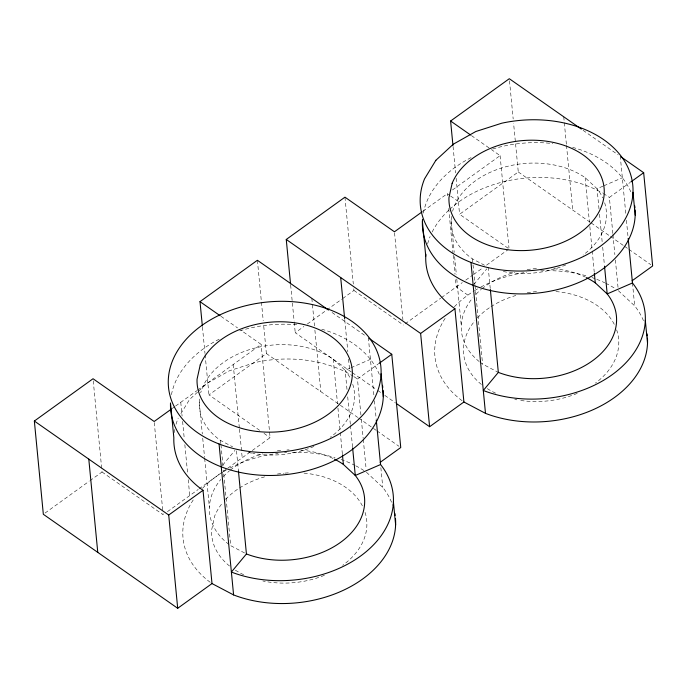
<?xml version="1.0" encoding="UTF-8"?>
<svg xmlns="http://www.w3.org/2000/svg" width="687" height="687" viewBox="0 0 687 687"><rect width="100%" height="100%" fill="white"/><g stroke="black" fill="none" stroke-linecap="round" stroke-linejoin="round"><path stroke-width="0.52" stroke-dasharray="3.44 2.58" d="M180.887 413.703L189.509 399.559L197.873 391.839M222.631 465.211L234.928 450.389M473.85 284.47L486.834 268.823M198.629 391.135L206.993 383.415L229.475 370.757L255.418 362.453A106.683 75.304 -5.5 0 1 353.187 376.184M423.02 211.192L447.271 193.708L449.762 195.452M452.467 189.964L500.093 155.64L491.411 149.56M172.188 408.499L174.756 406.644M175.614 406.026L196.843 390.731M197.684 390.122L261.129 344.393L241.043 330.353M45.059 513.052L89.078 481.321M89.945 480.702L102.028 471.995L101.822 469.874M259.626 430.328L208.985 394.905L266.376 353.539L263.619 324.925M351.435 372.045L295.238 332.731L303.869 326.514M307.321 324.024L341.851 299.137M342.71 298.519L353.934 290.429L353.728 288.308M508.208 248.29L459.586 214.275L518.281 171.973L513.584 123.222M405.158 323.8L440.659 298.21M441.526 297.583L462.308 282.597M465.777 280.107L472.708 275.109M473.566 274.491L483.098 267.621M486.559 265.122L508.208 249.518M167.439 511.652L198.208 489.479M199.05 488.869L222.743 471.789M223.593 471.179L226.976 468.74M227.818 468.13L270.103 437.653L261.129 344.393M360.933 415.025L357.463 378.992L378.039 364.153M612.838 233.46L609.369 197.427L629.945 182.596M602.894 186.194L597.055 188.719L585.144 177.658A77.846 54.951 -5.5 0 0 507.178 166.409A77.846 54.951 -5.5 0 0 452.596 211.27M603.864 185.773L622.336 177.77M350.018 368.18L345.149 370.284L333.238 359.224A77.846 54.951 -5.5 0 0 255.272 347.974A77.846 54.951 -5.5 0 0 200.69 392.835M350.988 367.76L370.43 359.335M451.522 216.439A77.846 54.951 -5.5 0 0 472.45 258.887L484.498 265.225M480.033 362.212A77.846 54.951 -5.5 0 0 482.575 364.084L498.333 372.38M199.488 399.035A77.846 54.951 -5.5 0 0 220.544 440.453L232.592 446.79M244.572 552.966L230.669 545.65L223.404 470.2M583.065 130.307L618.197 154.884M471.445 135.597L490.544 148.959M518.281 171.973L590.288 222.339M591.163 222.957L609.609 235.856M610.494 236.474L623.667 245.688M624.543 246.298L628.055 248.754M628.931 249.372L650.89 264.735M450.595 196.035L458.899 201.849M467.881 295.109L456.245 286.968L455.429 278.493M353.934 290.429L403.424 325.045M332.036 312.491L364.539 335.222M352.311 372.655L376.905 389.864M377.781 390.474L381.294 392.93M384.806 395.386L395.351 402.762M220.956 316.303L237.547 327.905M266.376 353.539L357.704 417.421M358.588 418.031L376.15 430.32M377.026 430.938L398.984 446.292M263.997 433.377L270.103 437.653M102.028 471.995L163.145 514.743L162.948 512.631M618.343 290.687L634.668 305.844A106.683 75.304 -5.5 0 1 643.942 321.894M366.437 472.252L382.771 487.409A106.683 75.304 -5.5 0 1 392.715 505.323M620.241 155.94L625.917 214.962M626.432 220.278L628.073 237.281M632.469 282.975L634.668 305.844M612.933 234.516L614.874 254.654M615.389 259.952L618.042 287.51M599.004 208.908L597.055 188.719A77.846 54.951 -5.5 0 1 602.765 197.916M599.511 214.224L602.173 241.85M602.688 247.165L604.423 265.225M585.144 177.658L589.437 222.287M589.85 226.538L592.1 249.913M592.203 250.978L594.246 272.232M563.744 116.79L566.397 144.347M566.5 145.404L572.718 210.05M509.505 80.834L513.18 118.98M500.093 155.64L508.973 247.835M488.199 267.174L490.243 288.428M472.45 258.887L474.906 284.392M475.009 285.448L482.575 364.084M453.051 146.451L455.601 172.944M456.116 178.242L459.586 214.275M451.153 220.553L454.227 252.43M454.631 256.68L456.374 274.748M456.786 278.999L461.286 325.75M447.271 193.708L447.477 195.829M448.697 208.547L453.085 254.121M453.188 255.178L455.026 274.25M394.544 232.85L402.917 319.747M368.335 337.506L373.917 395.463M374.424 400.779L376.167 418.847M380.864 467.658L382.771 487.409M344.951 197.169L353.316 284.066M361.336 419.259L363.174 438.34M363.277 439.397L366.137 469.075M344.78 319.944L347.837 351.735M348.549 359.155L349.674 370.817M346.995 389.409L345.149 370.284A77.846 54.951 -5.5 0 1 350.396 378.52M347.708 396.846L350.37 424.48M350.473 425.536L352.62 447.855M333.238 359.224L337.532 403.853M337.944 408.104L340.194 431.479M340.297 432.544L342.341 453.798M311.838 298.356L312.345 303.654M312.448 304.719L314.491 325.913M314.895 330.146L320.812 391.616M290.644 285.045L294.113 321.078M294.216 322.134L295.238 332.731M257.393 260.279L263.215 320.683M233.228 364.505L239.351 428.095M239.445 429.152L242.202 457.765M236.5 450.87L238.441 471.059M220.544 440.453L220.845 443.639M220.948 444.704L223 465.949M202.45 327.072L205.001 353.573M205.104 354.629L208.985 394.905M199.247 402.118L202.321 433.995M202.725 438.246L204.571 457.37M204.674 458.435L209.38 507.315M180.767 402.316L182.089 416.09M182.605 421.397L184.236 438.349M184.846 444.704L187.603 473.317M188.212 479.681L189.741 495.576M154.266 422.548L162.845 511.566M93.252 380.856L101.719 468.809M210.213 582.275A106.683 75.304 -5.5 0 1 194.593 497.912M202.476 488.345A106.683 75.304 -5.5 0 1 222.674 472.201M223.55 471.668A106.683 75.304 -5.5 0 1 226.229 470.097M229.896 468.096A106.683 75.304 -5.5 0 1 278.115 453.377M284.555 452.724A106.683 75.304 -5.5 0 1 286.702 452.57M292.027 452.321A106.683 75.304 -5.5 0 1 335.076 457.594M341.027 459.483A106.683 75.304 -5.5 0 1 354.793 465.297M355.746 465.795A106.683 75.304 -5.5 0 1 365.613 471.677M365.072 512.408A77.846 54.951 -5.5 0 1 342.676 565.298M324.384 575.32A77.846 54.951 -5.5 0 1 262.881 580.987M243.67 574.71A77.846 54.951 -5.5 0 1 235.383 570.193M229.51 566.002A77.846 54.951 -5.5 0 1 211.579 530.184L214.756 515.834A77.846 54.951 -5.5 0 1 223.009 502.3M225.619 499.355A77.846 54.951 -5.5 0 1 265.972 476.477M277.385 474.039A77.846 54.951 -5.5 0 1 283.8 473.223M284.873 473.128A77.846 54.951 -5.5 0 1 289.15 472.836M304.032 473.128A77.846 54.951 -5.5 0 1 363.191 507.547M174.292 432.587A106.683 75.304 -5.5 0 1 174.799 429.452M176.052 424.24A106.683 75.304 -5.5 0 1 178.199 418.108M354.071 376.734A106.683 75.304 -5.5 0 1 357.463 378.992M479.217 361.568A77.846 54.951 -5.5 0 1 472.708 297.866M476.022 294.199A77.846 54.951 -5.5 0 1 481.312 289.304M482.119 288.643A77.846 54.951 -5.5 0 1 514.649 272.318M527.092 269.605A77.846 54.951 -5.5 0 1 538.848 268.402M553.739 268.694A77.846 54.951 -5.5 0 1 585.444 277.127M462.119 400.719A106.683 75.304 -5.5 0 1 445.313 318.09M454.382 306.78A106.683 75.304 -5.5 0 1 473.712 291.185M474.58 290.644A106.683 75.304 -5.5 0 1 479.955 287.518M480.874 287.02A106.683 75.304 -5.5 0 1 526.817 272.241M540.746 270.884A106.683 75.304 -5.5 0 1 587.986 276.32M591.962 277.582A106.683 75.304 -5.5 0 1 594.865 278.604M596.754 279.326A106.683 75.304 -5.5 0 1 604.758 282.778M605.728 283.259A106.683 75.304 -5.5 0 1 614.951 288.428M423.355 213.073A106.683 75.304 -5.5 0 1 471.342 157.503M492.691 149.01A106.683 75.304 -5.5 0 1 552.855 143.592M572.615 147.379A106.683 75.304 -5.5 0 1 631.241 192.892M427.666 243.713A106.683 75.304 -5.5 0 1 430.105 236.543M432.175 231.991A106.683 75.304 -5.5 0 1 449.066 209.904M449.83 209.2A106.683 75.304 -5.5 0 1 602.405 193.013M603.306 193.536A106.683 75.304 -5.5 0 1 609.369 197.427M616.651 329.863A77.846 54.951 -5.5 0 1 595.431 383.106M577.235 393.368A77.846 54.951 -5.5 0 1 519.054 400.212M516.916 399.834A77.846 54.951 -5.5 0 1 514.786 399.422M495.576 393.144A77.846 54.951 -5.5 0 1 487.289 388.627M481.415 384.437A77.846 54.951 -5.5 0 1 474.915 320.743M477.525 317.789A77.846 54.951 -5.5 0 1 490.166 307.226M491.025 306.668A77.846 54.951 -5.5 0 1 515.834 295.487M527.178 292.834A77.846 54.951 -5.5 0 1 538.917 291.391M555.938 291.563A77.846 54.951 -5.5 0 1 614.633 325.028M604.646 202.768A77.846 54.951 -5.5 0 1 583.1 255.032M565.839 264.899A77.846 54.951 -5.5 0 1 507.736 272.301M506.723 272.138A77.846 54.951 -5.5 0 1 502.446 271.348M171.449 394.639A106.683 75.304 -5.5 0 1 219.436 339.069M239.78 330.885A106.683 75.304 -5.5 0 1 298.854 324.925M321.731 329.228A106.683 75.304 -5.5 0 1 380.383 377.257M228.969 544.413A77.846 54.951 -5.5 0 1 220.81 479.432M223.421 476.486A77.846 54.951 -5.5 0 1 229.406 470.87M230.214 470.209A77.846 54.951 -5.5 0 1 262.743 453.884M277.316 450.861A77.846 54.951 -5.5 0 1 282.666 450.26M286.943 449.968A77.846 54.951 -5.5 0 1 289.072 449.882M300.777 450.165A77.846 54.951 -5.5 0 1 334.492 459.165M352.74 384.334A77.846 54.951 -5.5 0 1 330.344 437.224M313.933 446.464A77.846 54.951 -5.5 0 1 252.679 453.334M251.605 453.128A77.846 54.951 -5.5 0 1 248.428 452.45"/><path stroke-width="1.03" d="M352.62 447.855L355.282 475.481A77.846 54.951 -5.5 0 1 340.469 542.421A77.846 54.951 -5.5 0 1 246.427 553.945L231.39 572.056A106.683 75.304 -5.5 0 0 360.263 556.272A106.683 75.304 -5.5 0 0 380.564 464.541L376.27 419.903M604.526 266.29L607.188 293.916A77.846 54.951 -5.5 0 1 592.374 360.864A77.846 54.951 -5.5 0 1 498.333 372.38L483.296 390.491A106.683 75.304 -5.5 0 0 612.169 374.707A106.683 75.304 -5.5 0 0 632.469 282.975L628.176 238.346M383.157 390.499A106.683 75.304 -5.5 0 1 278.467 475.224A106.683 75.304 -5.5 0 1 170.496 402.96L173.845 437.774A106.683 75.304 -5.5 0 0 203.026 490.303L212 583.564L177.701 608.287L43.333 514.297L34.35 421.037L93.046 378.735L154.171 421.492L171.329 409.117M202.347 326.016L200.003 301.645L257.393 260.279L328.523 310.035M290.541 283.989L286.256 239.471L344.951 197.169L394.441 231.785L422.153 211.811M452.948 145.395L450.603 121.015L509.299 78.713L581.305 129.079M177.701 608.287L168.719 515.027L203.026 490.303M378.898 363.535L391.762 354.269L368.928 338.296M454.931 308.738L463.905 401.998L429.607 426.721L420.624 333.461L454.931 308.738A106.683 75.304 -5.5 0 1 425.871 254.138M630.803 181.978L643.667 172.703L620.833 156.73M380.16 462.36L400.744 447.529L391.762 354.269M632.066 280.794L652.65 265.963L643.667 172.703M632.469 282.975L607.188 293.916L595.277 282.855A77.846 54.951 -5.5 0 0 586.397 277.6M380.564 464.541L355.282 475.481L343.371 464.421A77.846 54.951 -5.5 0 0 334.492 459.165M463.905 401.998L485.494 413.359A106.683 75.304 -5.5 0 0 595.071 408.808A106.683 75.304 -5.5 0 0 647.463 338.038M212 583.564L233.589 594.925A106.683 75.304 -5.5 0 0 343.801 590.081A106.683 75.304 -5.5 0 0 395.489 518.565M450.603 121.015L470.578 134.987M286.256 239.471L420.624 333.461M396.227 403.381L429.607 426.721M200.003 301.645L220.089 315.694M34.35 421.037L168.719 515.027M632.985 192.274L635.192 215.143M645.316 320.348L647.523 343.217M594.349 273.297L595.277 282.855M490.346 289.493L498.333 372.38M470.964 262.425L485.494 413.359M422.402 221.394L425.751 256.208M233.589 594.925L219.059 443.982A106.683 75.304 -5.5 0 1 223.919 313.066A106.683 75.304 -5.5 0 1 381.079 373.84L383.286 396.708M393.411 501.914L395.618 524.782M340.692 277.557L344.676 318.888M342.444 454.863L343.371 464.421M238.441 471.059L246.427 553.945M88.795 459.122L97.769 552.382M394.819 513.395A106.683 75.304 -5.5 0 1 395.145 515.456M635.132 209.973A106.683 75.304 -5.5 0 1 528.183 293.778A106.683 75.304 -5.5 0 1 422.514 219.333M634.719 205.825A106.683 75.304 -5.5 0 1 634.968 207.895M647.051 333.891A106.683 75.304 -5.5 0 1 647.3 335.969M381.079 373.84A106.683 75.304 -5.5 0 1 219.059 443.982M382.487 385.321A106.683 75.304 -5.5 0 1 382.814 387.391M200.226 364.891L197.049 379.25A77.846 54.951 -5.5 0 0 305.646 425.992A77.846 54.951 -5.5 0 0 326.162 333.247A77.846 54.951 -5.5 0 0 200.226 364.891M452.132 183.326L448.954 197.684A77.846 54.951 -5.5 0 0 557.552 244.426A77.846 54.951 -5.5 0 0 578.068 151.681A77.846 54.951 -5.5 0 0 452.132 183.326M435.859 160.311L424.549 178.86A106.683 75.304 -5.5 0 0 514.52 270.97A106.683 75.304 -5.5 0 0 632.83 185.696A106.683 75.304 -5.5 0 0 501.768 123.205L475.825 131.509L453.343 144.167L435.859 160.311"/></g></svg>
